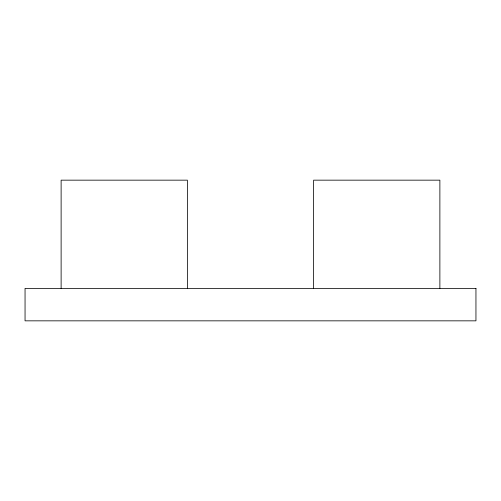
<?xml version="1.0" encoding="UTF-8"?>
<svg xmlns="http://www.w3.org/2000/svg" width="501" height="501" viewBox="0 0 501 501"><rect width="100%" height="100%" fill="white"/><g stroke="black" fill="none" stroke-linecap="round" stroke-linejoin="round"><path stroke-width="0.75" d="M439.878 288.376L439.878 180.16L313.626 180.16L313.626 288.376M187.374 288.376L187.374 180.16L61.122 180.16L61.122 288.376M475.95 288.376L25.05 288.376L25.05 320.84L475.95 320.84L475.95 288.376"/></g></svg>
